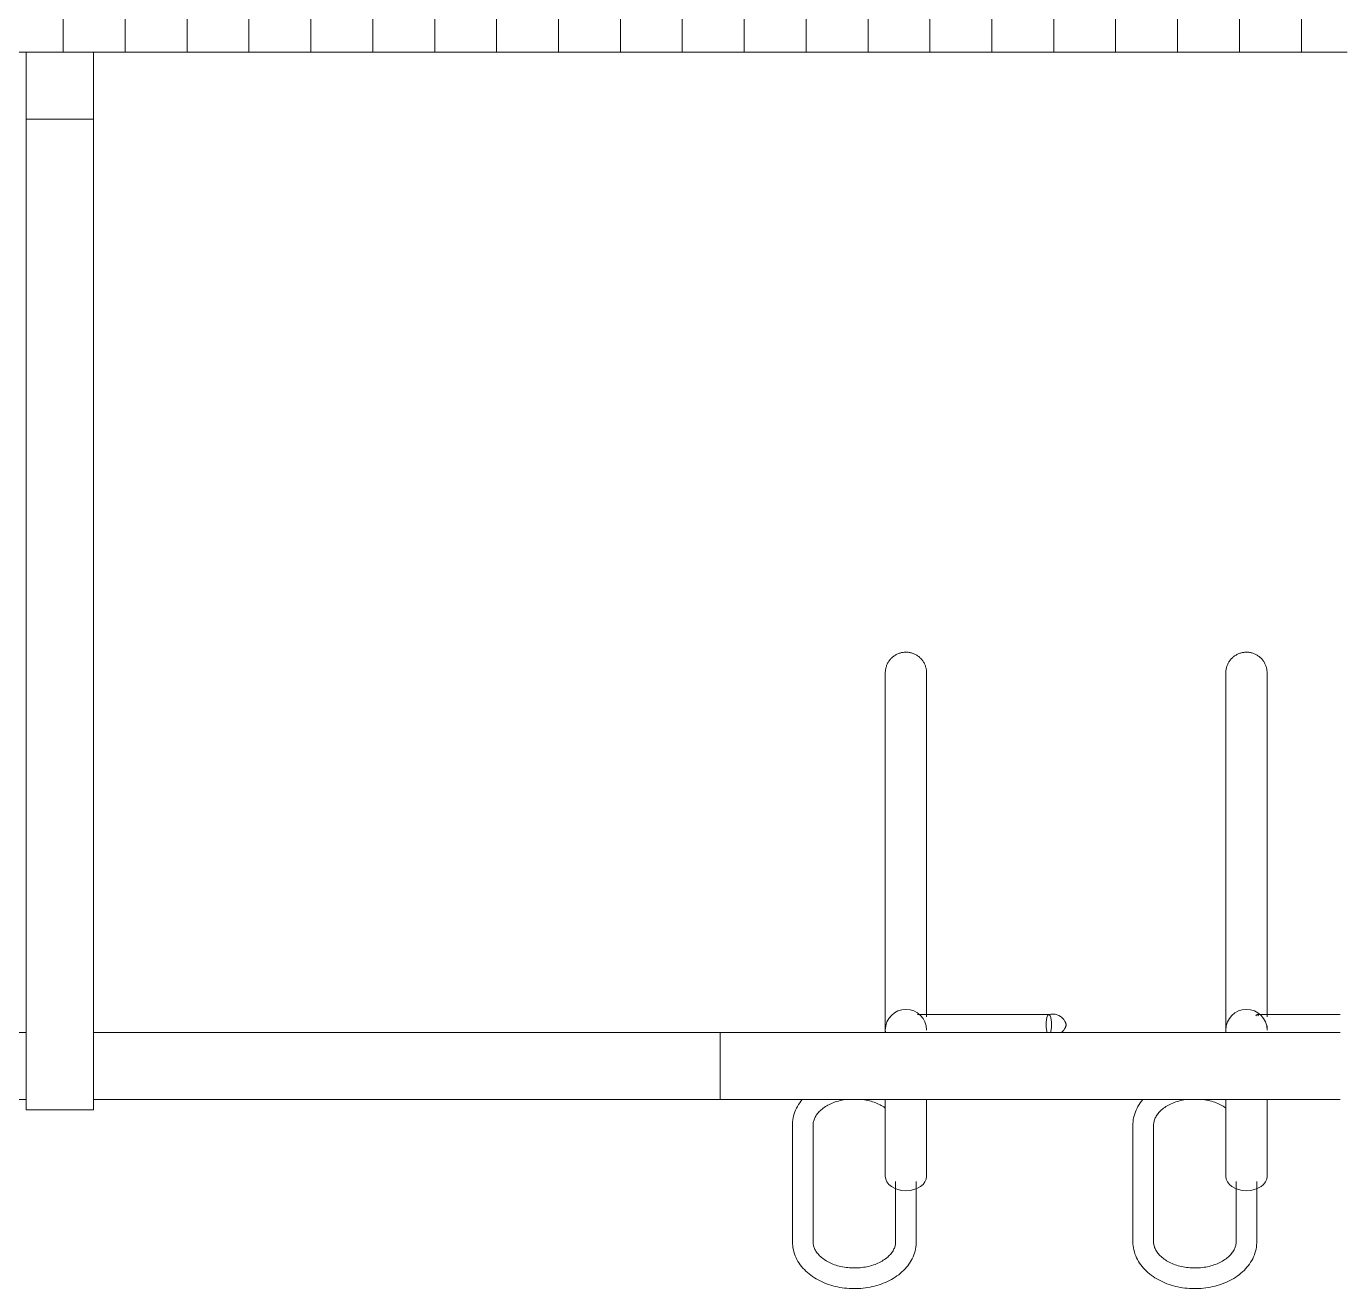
# Model space of a CAD drawing. Header units: inches. Extents: x 3268 to 7018, y 976 to 6708.
# Drawn here: x 4659.88 to 4691.79, y 3778.2 to 3808.77 of the extents above; entities that cross this region are included whole.
import ezdxf

# ---------------------------------------------------------------- set-up
doc = ezdxf.new("R2010")
doc.units = ezdxf.units.IN
doc.header["$MEASUREMENT"] = 0
for name, color, linetype, lineweight in [('A-GENM', 13, 'Continuous', 9), ('A-WALL', 113, 'Continuous', 9), ('A-WALL-PATT', 111, 'Continuous', 15)]:
    doc.layers.add(name, color=color, linetype=linetype, lineweight=lineweight)

# ---------------------------------------------------------------- blocks, each defined once
blk = doc.blocks.new('Bike File Wall - as Specified-6058706-Overall Retail Plan Opt 2')
at = {"layer": 'A-GENM'}
for p, q in [((4563.875, 3806.524), (4563.875, 3808.149)), ((4565.5, 3808.149), (4563.875, 3808.149)), ((4565.5, 3808.149), (4565.5, 3806.524)), ((4563.875, 3782.524), (4563.875, 3806.524)), ((4563.875, 3806.524), (4565.5, 3806.524)), ((4565.5, 3806.524), (4565.5, 3782.524)), ((4563.875, 3784.399), (4533.5, 3784.399)), ((4580.688, 3784.399), (4565.5, 3784.399)), ((4580.688, 3784.399), (4580.688, 3782.774)), ((4563.875, 3782.774), (4533.5, 3782.774)), ((4580.688, 3782.774), (4565.5, 3782.774)), ((4563.875, 3782.524), (4565.5, 3782.524))]:
    blk.add_line(p, q, dxfattribs=at)
blk = doc.blocks.new('Bike File Wall - as Specified-V155-Overall Retail Plan Opt 2')
at = {"layer": 'A-GENM'}
for p, q in [((4680.688, 3792.234), (4680.688, 3785.34)), ((4680.688, 3792.234), (4680.688, 3784.399)), ((4681.688, 3785.34), (4681.688, 3792.234)), ((4681.688, 3784.803), (4681.688, 3792.234)), ((4688.938, 3792.234), (4688.938, 3785.34)), ((4688.938, 3792.234), (4688.938, 3784.399)), ((4689.938, 3785.34), (4689.938, 3792.234)), ((4689.938, 3784.803), (4689.938, 3792.234)), ((4684.65, 3784.836), (4681.471, 3784.836)), ((4691.711, 3784.836), (4689.696, 3784.836)), ((4676.688, 3782.774), (4676.688, 3784.399)), ((4691.711, 3784.399), (4676.688, 3784.399)), ((4691.711, 3782.774), (4676.688, 3782.774)), ((4680.688, 3782.774), (4680.688, 3780.92)), ((4681.688, 3780.92), (4681.688, 3782.774)), ((4688.938, 3782.774), (4688.938, 3780.92)), ((4689.938, 3780.92), (4689.938, 3782.774)), ((4678.438, 3782.158), (4678.438, 3779.329)), ((4678.938, 3779.329), (4678.938, 3782.158)), ((4686.688, 3782.158), (4686.688, 3779.329)), ((4687.188, 3779.329), (4687.188, 3782.158)), ((4680.938, 3780.791), (4680.938, 3779.329)), ((4681.438, 3779.329), (4681.438, 3780.791)), ((4689.188, 3780.791), (4689.188, 3779.329)), ((4689.688, 3779.329), (4689.688, 3780.791))]:
    blk.add_line(p, q, dxfattribs=at)
at = {"layer": 'A-GENM', "flags": 128}
for points in [[(4680.688, 3793.113), (4680.688, 3793.133), (4680.689, 3793.153), (4680.691, 3793.173), (4680.694, 3793.192), (4680.698, 3793.212), (4680.702, 3793.232), (4680.707, 3793.251), (4680.713, 3793.27), (4680.72, 3793.289), (4680.727, 3793.307), (4680.735, 3793.326), (4680.744, 3793.344), (4680.754, 3793.361), (4680.764, 3793.378), (4680.775, 3793.395), (4680.787, 3793.411), (4680.799, 3793.427), (4680.812, 3793.442), (4680.825, 3793.457), (4680.839, 3793.471), (4680.854, 3793.485), (4680.869, 3793.498), (4680.885, 3793.511), (4680.901, 3793.522), (4680.918, 3793.533), (4680.935, 3793.544), (4680.952, 3793.554), (4680.97, 3793.563), (4680.988, 3793.571), (4681.007, 3793.579), (4681.025, 3793.586), (4681.044, 3793.592), (4681.064, 3793.597), (4681.083, 3793.602), (4681.103, 3793.605), (4681.123, 3793.608), (4681.143, 3793.611), (4681.162, 3793.612), (4681.182, 3793.613), (4681.202, 3793.613), (4681.222, 3793.612), (4681.242, 3793.61), (4681.262, 3793.607), (4681.282, 3793.604), (4681.301, 3793.6), (4681.321, 3793.595), (4681.34, 3793.589), (4681.359, 3793.583), (4681.378, 3793.575), (4681.396, 3793.567), (4681.414, 3793.559), (4681.432, 3793.549), (4681.449, 3793.539), (4681.466, 3793.528), (4681.482, 3793.517), (4681.498, 3793.505), (4681.513, 3793.492), (4681.528, 3793.479), (4681.543, 3793.465), (4681.557, 3793.45), (4681.57, 3793.435), (4681.582, 3793.42), (4681.594, 3793.404), (4681.606, 3793.387), (4681.616, 3793.37), (4681.626, 3793.353), (4681.636, 3793.335), (4681.644, 3793.317), (4681.652, 3793.299), (4681.659, 3793.28), (4681.665, 3793.261), (4681.671, 3793.242), (4681.676, 3793.223), (4681.68, 3793.203), (4681.683, 3793.183), (4681.685, 3793.163), (4681.687, 3793.144), (4681.688, 3793.124), (4681.688, 3793.113)], [(4688.938, 3793.113), (4688.938, 3793.133), (4688.939, 3793.153), (4688.941, 3793.173), (4688.944, 3793.192), (4688.948, 3793.212), (4688.952, 3793.232), (4688.957, 3793.251), (4688.963, 3793.27), (4688.97, 3793.289), (4688.977, 3793.307), (4688.985, 3793.326), (4688.994, 3793.344), (4689.004, 3793.361), (4689.014, 3793.378), (4689.025, 3793.395), (4689.037, 3793.411), (4689.049, 3793.427), (4689.062, 3793.442), (4689.075, 3793.457), (4689.089, 3793.471), (4689.104, 3793.485), (4689.119, 3793.498), (4689.135, 3793.511), (4689.151, 3793.522), (4689.168, 3793.533), (4689.185, 3793.544), (4689.202, 3793.554), (4689.22, 3793.563), (4689.238, 3793.571), (4689.257, 3793.579), (4689.275, 3793.586), (4689.294, 3793.592), (4689.314, 3793.597), (4689.333, 3793.602), (4689.353, 3793.605), (4689.373, 3793.608), (4689.393, 3793.611), (4689.412, 3793.612), (4689.432, 3793.613), (4689.452, 3793.613), (4689.472, 3793.612), (4689.492, 3793.61), (4689.512, 3793.607), (4689.532, 3793.604), (4689.551, 3793.6), (4689.571, 3793.595), (4689.59, 3793.589), (4689.609, 3793.583), (4689.628, 3793.575), (4689.646, 3793.567), (4689.664, 3793.559), (4689.682, 3793.549), (4689.699, 3793.539), (4689.716, 3793.528), (4689.732, 3793.517), (4689.748, 3793.505), (4689.763, 3793.492), (4689.778, 3793.479), (4689.793, 3793.465), (4689.807, 3793.45), (4689.82, 3793.435), (4689.832, 3793.42), (4689.844, 3793.404), (4689.856, 3793.387), (4689.866, 3793.37), (4689.876, 3793.353), (4689.886, 3793.335), (4689.894, 3793.317), (4689.902, 3793.299), (4689.909, 3793.28), (4689.915, 3793.261), (4689.921, 3793.242), (4689.926, 3793.223), (4689.93, 3793.203), (4689.933, 3793.183), (4689.935, 3793.163), (4689.937, 3793.144), (4689.938, 3793.124), (4689.938, 3793.113)], [(4680.688, 3792.234), (4680.688, 3792.317), (4680.688, 3792.397), (4680.688, 3792.473), (4680.688, 3792.545), (4680.688, 3792.613), (4680.688, 3792.677), (4680.688, 3792.738), (4680.688, 3792.794), (4680.688, 3792.845), (4680.688, 3792.893), (4680.688, 3792.936), (4680.688, 3792.974), (4680.688, 3793.008), (4680.688, 3793.037), (4680.688, 3793.061), (4680.688, 3793.081), (4680.688, 3793.096), (4680.688, 3793.106), (4680.688, 3793.112), (4680.688, 3793.113)], [(4680.688, 3793.113), (4680.688, 3793.11), (4680.688, 3793.103), (4680.688, 3793.091), (4680.688, 3793.074), (4680.688, 3793.053), (4680.688, 3793.027), (4680.688, 3792.996), (4680.688, 3792.96), (4680.688, 3792.92), (4680.688, 3792.876), (4680.688, 3792.827), (4680.688, 3792.774), (4680.688, 3792.716), (4680.688, 3792.654), (4680.688, 3792.589), (4680.688, 3792.519), (4680.688, 3792.445), (4680.688, 3792.368), (4680.688, 3792.287), (4680.688, 3792.234)], [(4681.688, 3792.234), (4681.688, 3792.317), (4681.688, 3792.397), (4681.688, 3792.473), (4681.688, 3792.545), (4681.688, 3792.613), (4681.688, 3792.677), (4681.688, 3792.738), (4681.688, 3792.794), (4681.688, 3792.845), (4681.688, 3792.893), (4681.688, 3792.936), (4681.688, 3792.974), (4681.688, 3793.008), (4681.688, 3793.037), (4681.688, 3793.061), (4681.688, 3793.081), (4681.688, 3793.096), (4681.688, 3793.106), (4681.688, 3793.112), (4681.688, 3793.113)], [(4681.688, 3793.113), (4681.688, 3793.11), (4681.688, 3793.103), (4681.688, 3793.091), (4681.688, 3793.074), (4681.688, 3793.053), (4681.688, 3793.027), (4681.688, 3792.996), (4681.688, 3792.96), (4681.688, 3792.92), (4681.688, 3792.876), (4681.688, 3792.827), (4681.688, 3792.774), (4681.688, 3792.716), (4681.688, 3792.654), (4681.688, 3792.589), (4681.688, 3792.519), (4681.688, 3792.445), (4681.688, 3792.368), (4681.688, 3792.287), (4681.688, 3792.234)], [(4688.938, 3792.234), (4688.938, 3792.317), (4688.938, 3792.397), (4688.938, 3792.473), (4688.938, 3792.545), (4688.938, 3792.613), (4688.938, 3792.677), (4688.938, 3792.738), (4688.938, 3792.794), (4688.938, 3792.845), (4688.938, 3792.893), (4688.938, 3792.936), (4688.938, 3792.974), (4688.938, 3793.008), (4688.938, 3793.037), (4688.938, 3793.061), (4688.938, 3793.081), (4688.938, 3793.096), (4688.938, 3793.106), (4688.938, 3793.112), (4688.938, 3793.113)], [(4688.938, 3793.113), (4688.938, 3793.11), (4688.938, 3793.103), (4688.938, 3793.091), (4688.938, 3793.074), (4688.938, 3793.053), (4688.938, 3793.027), (4688.938, 3792.996), (4688.938, 3792.96), (4688.938, 3792.92), (4688.938, 3792.876), (4688.938, 3792.827), (4688.938, 3792.774), (4688.938, 3792.716), (4688.938, 3792.654), (4688.938, 3792.589), (4688.938, 3792.519), (4688.938, 3792.445), (4688.938, 3792.368), (4688.938, 3792.287), (4688.938, 3792.234)], [(4689.938, 3792.234), (4689.938, 3792.317), (4689.938, 3792.397), (4689.938, 3792.473), (4689.938, 3792.545), (4689.938, 3792.613), (4689.938, 3792.677), (4689.938, 3792.738), (4689.938, 3792.794), (4689.938, 3792.845), (4689.938, 3792.893), (4689.938, 3792.936), (4689.938, 3792.974), (4689.938, 3793.008), (4689.938, 3793.037), (4689.938, 3793.061), (4689.938, 3793.081), (4689.938, 3793.096), (4689.938, 3793.106), (4689.938, 3793.112), (4689.938, 3793.113)], [(4689.938, 3793.113), (4689.938, 3793.11), (4689.938, 3793.103), (4689.938, 3793.091), (4689.938, 3793.074), (4689.938, 3793.053), (4689.938, 3793.027), (4689.938, 3792.996), (4689.938, 3792.96), (4689.938, 3792.92), (4689.938, 3792.876), (4689.938, 3792.827), (4689.938, 3792.774), (4689.938, 3792.716), (4689.938, 3792.654), (4689.938, 3792.589), (4689.938, 3792.519), (4689.938, 3792.445), (4689.938, 3792.368), (4689.938, 3792.287), (4689.938, 3792.234)], [(4680.688, 3784.521), (4680.688, 3784.547), (4680.688, 3784.578), (4680.688, 3784.613), (4680.688, 3784.653), (4680.688, 3784.698), (4680.688, 3784.747), (4680.688, 3784.8), (4680.688, 3784.858), (4680.688, 3784.919), (4680.688, 3784.985), (4680.688, 3785.055), (4680.688, 3785.128), (4680.688, 3785.206), (4680.688, 3785.287), (4680.688, 3785.34)], [(4681.688, 3785.34), (4681.688, 3785.257), (4681.688, 3785.177), (4681.688, 3785.101), (4681.688, 3785.029), (4681.688, 3784.961), (4681.688, 3784.896), (4681.688, 3784.836), (4681.688, 3784.78)], [(4688.938, 3784.698), (4688.938, 3784.747), (4688.938, 3784.8), (4688.938, 3784.858), (4688.938, 3784.919), (4688.938, 3784.985), (4688.938, 3785.055), (4688.938, 3785.128), (4688.938, 3785.206), (4688.938, 3785.287), (4688.938, 3785.34)], [(4689.938, 3785.34), (4689.938, 3785.257), (4689.938, 3785.177), (4689.938, 3785.101), (4689.938, 3785.029), (4689.938, 3784.961), (4689.938, 3784.896), (4689.938, 3784.836), (4689.938, 3784.78)], [(4684.646, 3784.835), (4684.696, 3784.846), (4684.75, 3784.848), (4684.802, 3784.842), (4684.851, 3784.83), (4684.893, 3784.812), (4684.929, 3784.792), (4684.957, 3784.77), (4684.98, 3784.75), (4684.998, 3784.731), (4685.013, 3784.713), (4685.024, 3784.698), (4685.033, 3784.684), (4685.04, 3784.671), (4685.045, 3784.66), (4685.05, 3784.65), (4685.054, 3784.642), (4685.057, 3784.634), (4685.059, 3784.627), (4685.061, 3784.622), (4685.062, 3784.616), (4685.064, 3784.612), (4685.065, 3784.608), (4685.066, 3784.604), (4685.066, 3784.601), (4685.067, 3784.598), (4685.067, 3784.596), (4685.068, 3784.594), (4685.068, 3784.593), (4685.068, 3784.591), (4685.068, 3784.59), (4685.068, 3784.589), (4685.068, 3784.588), (4685.068, 3784.588), (4685.069, 3784.587), (4685.069, 3784.587)], [(4684.957, 3784.402), (4684.98, 3784.422), (4684.998, 3784.441), (4685.013, 3784.459), (4685.024, 3784.474), (4685.033, 3784.488), (4685.04, 3784.501), (4685.045, 3784.512), (4685.05, 3784.522), (4685.054, 3784.53), (4685.057, 3784.538), (4685.059, 3784.545), (4685.061, 3784.551), (4685.062, 3784.556), (4685.064, 3784.56), (4685.065, 3784.564), (4685.066, 3784.568), (4685.066, 3784.571), (4685.067, 3784.574), (4685.067, 3784.576), (4685.068, 3784.578), (4685.068, 3784.58), (4685.068, 3784.581), (4685.068, 3784.582), (4685.068, 3784.583), (4685.068, 3784.584), (4685.068, 3784.585), (4685.069, 3784.585), (4685.069, 3784.585)], [(4689.938, 3784.566), (4689.938, 3784.537), (4689.938, 3784.512)], [(4680.693, 3784.391), (4680.69, 3784.41), (4680.689, 3784.43), (4680.688, 3784.45), (4680.688, 3784.461)], [(4678.676, 3782.775), (4678.644, 3782.736), (4678.614, 3782.695), (4678.586, 3782.653), (4678.56, 3782.61), (4678.537, 3782.566), (4678.515, 3782.521), (4678.497, 3782.475), (4678.48, 3782.428), (4678.466, 3782.38), (4678.455, 3782.332), (4678.447, 3782.283), (4678.441, 3782.234), (4678.438, 3782.184), (4678.438, 3782.158)], [(4678.938, 3782.158), (4678.938, 3782.179), (4678.94, 3782.2), (4678.943, 3782.222), (4678.948, 3782.243), (4678.953, 3782.264), (4678.96, 3782.286), (4678.968, 3782.308), (4678.978, 3782.33), (4678.989, 3782.352), (4679.001, 3782.374), (4679.015, 3782.396), (4679.03, 3782.418), (4679.047, 3782.44), (4679.066, 3782.461), (4679.086, 3782.483), (4679.107, 3782.504), (4679.13, 3782.525), (4679.155, 3782.546), (4679.181, 3782.566), (4679.208, 3782.586), (4679.237, 3782.605), (4679.268, 3782.623), (4679.299, 3782.641), (4679.332, 3782.658), (4679.366, 3782.674), (4679.401, 3782.689), (4679.437, 3782.703), (4679.474, 3782.717), (4679.512, 3782.729), (4679.551, 3782.741), (4679.591, 3782.751), (4679.631, 3782.76), (4679.672, 3782.768), (4679.714, 3782.775)], [(4680.181, 3782.772), (4680.222, 3782.764), (4680.263, 3782.756), (4680.303, 3782.746), (4680.343, 3782.735), (4680.381, 3782.724), (4680.419, 3782.711), (4680.455, 3782.697), (4680.491, 3782.682), (4680.526, 3782.667), (4680.559, 3782.65), (4680.591, 3782.633), (4680.622, 3782.615), (4680.652, 3782.596), (4680.68, 3782.577)], [(4686.926, 3782.775), (4686.894, 3782.736), (4686.864, 3782.695), (4686.836, 3782.653), (4686.81, 3782.61), (4686.787, 3782.566), (4686.765, 3782.521), (4686.747, 3782.475), (4686.73, 3782.428), (4686.716, 3782.38), (4686.705, 3782.332), (4686.697, 3782.283), (4686.691, 3782.234), (4686.688, 3782.184), (4686.688, 3782.158)], [(4687.188, 3782.158), (4687.188, 3782.179), (4687.19, 3782.2), (4687.193, 3782.222), (4687.198, 3782.243), (4687.203, 3782.264), (4687.21, 3782.286), (4687.218, 3782.308), (4687.228, 3782.33), (4687.239, 3782.352), (4687.251, 3782.374), (4687.265, 3782.396), (4687.28, 3782.418), (4687.297, 3782.44), (4687.316, 3782.461), (4687.336, 3782.483), (4687.357, 3782.504), (4687.38, 3782.525), (4687.405, 3782.546), (4687.431, 3782.566), (4687.458, 3782.586), (4687.487, 3782.605), (4687.518, 3782.623), (4687.549, 3782.641), (4687.582, 3782.658), (4687.616, 3782.674), (4687.651, 3782.689), (4687.687, 3782.703), (4687.724, 3782.717), (4687.762, 3782.729), (4687.801, 3782.741), (4687.841, 3782.751), (4687.881, 3782.76), (4687.922, 3782.768), (4687.964, 3782.775)], [(4688.431, 3782.772), (4688.472, 3782.764), (4688.513, 3782.756), (4688.553, 3782.746), (4688.593, 3782.735), (4688.631, 3782.724), (4688.669, 3782.711), (4688.705, 3782.697), (4688.741, 3782.682), (4688.776, 3782.667), (4688.809, 3782.65), (4688.841, 3782.633), (4688.872, 3782.615), (4688.902, 3782.596), (4688.93, 3782.577)], [(4678.438, 3779.329), (4678.439, 3779.28), (4678.443, 3779.231), (4678.45, 3779.182), (4678.46, 3779.133), (4678.472, 3779.085), (4678.487, 3779.037), (4678.505, 3778.991), (4678.525, 3778.945), (4678.547, 3778.901), (4678.572, 3778.857), (4678.599, 3778.814), (4678.628, 3778.773), (4678.659, 3778.733), (4678.692, 3778.694), (4678.727, 3778.656), (4678.763, 3778.62), (4678.801, 3778.585), (4678.841, 3778.552), (4678.883, 3778.52), (4678.925, 3778.489), (4678.97, 3778.46), (4679.015, 3778.432), (4679.062, 3778.406), (4679.11, 3778.381), (4679.159, 3778.358), (4679.209, 3778.336), (4679.26, 3778.316), (4679.312, 3778.297), (4679.365, 3778.28), (4679.419, 3778.264), (4679.473, 3778.25), (4679.528, 3778.238), (4679.583, 3778.227), (4679.639, 3778.218), (4679.695, 3778.21), (4679.752, 3778.204), (4679.808, 3778.2), (4679.865, 3778.197), (4679.922, 3778.196), (4679.98, 3778.196), (4680.037, 3778.198), (4680.093, 3778.201), (4680.15, 3778.207), (4680.206, 3778.214), (4680.263, 3778.222), (4680.318, 3778.232), (4680.373, 3778.244), (4680.428, 3778.257), (4680.482, 3778.271), (4680.535, 3778.288), (4680.587, 3778.306), (4680.639, 3778.325), (4680.69, 3778.346), (4680.739, 3778.368), (4680.788, 3778.392), (4680.835, 3778.418), (4680.882, 3778.445), (4680.927, 3778.473), (4680.97, 3778.503), (4681.012, 3778.534), (4681.053, 3778.567), (4681.092, 3778.601), (4681.13, 3778.637), (4681.165, 3778.674), (4681.199, 3778.712), (4681.231, 3778.751), (4681.261, 3778.792), (4681.29, 3778.834), (4681.315, 3778.877), (4681.339, 3778.921), (4681.36, 3778.966), (4681.379, 3779.012), (4681.395, 3779.059), (4681.409, 3779.107), (4681.42, 3779.155), (4681.429, 3779.204), (4681.435, 3779.253), (4681.437, 3779.303), (4681.438, 3779.329)], [(4680.938, 3779.329), (4680.937, 3779.308), (4680.935, 3779.287), (4680.932, 3779.266), (4680.928, 3779.244), (4680.923, 3779.223), (4680.916, 3779.201), (4680.908, 3779.179), (4680.898, 3779.157), (4680.887, 3779.135), (4680.875, 3779.113), (4680.861, 3779.091), (4680.845, 3779.069), (4680.828, 3779.047), (4680.81, 3779.026), (4680.79, 3779.004), (4680.768, 3778.983), (4680.745, 3778.962), (4680.721, 3778.941), (4680.695, 3778.921), (4680.667, 3778.901), (4680.638, 3778.882), (4680.608, 3778.864), (4680.577, 3778.846), (4680.544, 3778.829), (4680.51, 3778.813), (4680.475, 3778.798), (4680.439, 3778.784), (4680.401, 3778.77), (4680.363, 3778.758), (4680.325, 3778.747), (4680.285, 3778.736), (4680.244, 3778.727), (4680.203, 3778.719), (4680.162, 3778.712), (4680.12, 3778.706), (4680.078, 3778.702), (4680.035, 3778.699), (4679.992, 3778.696), (4679.949, 3778.696), (4679.907, 3778.696), (4679.864, 3778.697), (4679.821, 3778.7), (4679.778, 3778.704), (4679.736, 3778.709), (4679.695, 3778.715), (4679.653, 3778.723), (4679.613, 3778.731), (4679.572, 3778.741), (4679.533, 3778.752), (4679.495, 3778.763), (4679.457, 3778.776), (4679.42, 3778.79), (4679.385, 3778.805), (4679.35, 3778.821), (4679.317, 3778.837), (4679.284, 3778.854), (4679.253, 3778.872), (4679.224, 3778.891), (4679.196, 3778.91), (4679.169, 3778.93), (4679.144, 3778.951), (4679.12, 3778.971), (4679.097, 3778.993), (4679.076, 3779.014), (4679.057, 3779.036), (4679.039, 3779.058), (4679.023, 3779.08), (4679.008, 3779.102), (4678.995, 3779.124), (4678.983, 3779.146), (4678.973, 3779.167), (4678.964, 3779.189), (4678.957, 3779.211), (4678.95, 3779.233), (4678.945, 3779.254), (4678.942, 3779.275), (4678.939, 3779.297), (4678.938, 3779.318), (4678.938, 3779.329)], [(4686.688, 3779.329), (4686.689, 3779.28), (4686.693, 3779.231), (4686.7, 3779.182), (4686.71, 3779.133), (4686.722, 3779.085), (4686.737, 3779.037), (4686.755, 3778.991), (4686.775, 3778.945), (4686.797, 3778.901), (4686.822, 3778.857), (4686.849, 3778.814), (4686.878, 3778.773), (4686.909, 3778.733), (4686.942, 3778.694), (4686.977, 3778.656), (4687.013, 3778.62), (4687.051, 3778.585), (4687.091, 3778.552), (4687.133, 3778.52), (4687.175, 3778.489), (4687.22, 3778.46), (4687.265, 3778.432), (4687.312, 3778.406), (4687.36, 3778.381), (4687.409, 3778.358), (4687.459, 3778.336), (4687.51, 3778.316), (4687.562, 3778.297), (4687.615, 3778.28), (4687.669, 3778.264), (4687.723, 3778.25), (4687.778, 3778.238), (4687.833, 3778.227), (4687.889, 3778.218), (4687.945, 3778.21), (4688.002, 3778.204), (4688.058, 3778.2), (4688.115, 3778.197), (4688.172, 3778.196), (4688.23, 3778.196), (4688.287, 3778.198), (4688.343, 3778.201), (4688.4, 3778.207), (4688.456, 3778.214), (4688.513, 3778.222), (4688.568, 3778.232), (4688.623, 3778.244), (4688.678, 3778.257), (4688.732, 3778.271), (4688.785, 3778.288), (4688.837, 3778.306), (4688.889, 3778.325), (4688.94, 3778.346), (4688.989, 3778.368), (4689.038, 3778.392), (4689.085, 3778.418), (4689.132, 3778.445), (4689.177, 3778.473), (4689.22, 3778.503), (4689.262, 3778.534), (4689.303, 3778.567), (4689.342, 3778.601), (4689.38, 3778.637), (4689.415, 3778.674), (4689.449, 3778.712), (4689.481, 3778.751), (4689.511, 3778.792), (4689.54, 3778.834), (4689.565, 3778.877), (4689.589, 3778.921), (4689.61, 3778.966), (4689.629, 3779.012), (4689.645, 3779.059), (4689.659, 3779.107), (4689.67, 3779.155), (4689.679, 3779.204), (4689.685, 3779.253), (4689.687, 3779.303), (4689.688, 3779.329)], [(4689.188, 3779.329), (4689.187, 3779.308), (4689.185, 3779.287), (4689.182, 3779.266), (4689.178, 3779.244), (4689.173, 3779.223), (4689.166, 3779.201), (4689.158, 3779.179), (4689.148, 3779.157), (4689.137, 3779.135), (4689.125, 3779.113), (4689.111, 3779.091), (4689.095, 3779.069), (4689.078, 3779.047), (4689.06, 3779.026), (4689.04, 3779.004), (4689.018, 3778.983), (4688.995, 3778.962), (4688.971, 3778.941), (4688.945, 3778.921), (4688.917, 3778.901), (4688.888, 3778.882), (4688.858, 3778.864), (4688.827, 3778.846), (4688.794, 3778.829), (4688.76, 3778.813), (4688.725, 3778.798), (4688.689, 3778.784), (4688.651, 3778.77), (4688.613, 3778.758), (4688.575, 3778.747), (4688.535, 3778.736), (4688.494, 3778.727), (4688.453, 3778.719), (4688.412, 3778.712), (4688.37, 3778.706), (4688.328, 3778.702), (4688.285, 3778.699), (4688.242, 3778.696), (4688.199, 3778.696), (4688.157, 3778.696), (4688.114, 3778.697), (4688.071, 3778.7), (4688.028, 3778.704), (4687.986, 3778.709), (4687.945, 3778.715), (4687.903, 3778.723), (4687.863, 3778.731), (4687.822, 3778.741), (4687.783, 3778.752), (4687.745, 3778.763), (4687.707, 3778.776), (4687.67, 3778.79), (4687.635, 3778.805), (4687.6, 3778.821), (4687.567, 3778.837), (4687.534, 3778.854), (4687.503, 3778.872), (4687.474, 3778.891), (4687.446, 3778.91), (4687.419, 3778.93), (4687.394, 3778.951), (4687.37, 3778.971), (4687.347, 3778.993), (4687.326, 3779.014), (4687.307, 3779.036), (4687.289, 3779.058), (4687.273, 3779.08), (4687.258, 3779.102), (4687.245, 3779.124), (4687.233, 3779.146), (4687.223, 3779.167), (4687.214, 3779.189), (4687.207, 3779.211), (4687.2, 3779.233), (4687.195, 3779.254), (4687.192, 3779.275), (4687.189, 3779.297), (4687.188, 3779.318), (4687.188, 3779.329)]]:
    blk.add_lwpolyline(points, dxfattribs=at)
at = {"layer": 'A-GENM'}
for centre in [(4681.188, 3784.461), (4689.438, 3784.461)]:
    blk.add_arc(centre, 0.5, 0, 180, dxfattribs=at)
for centre, major_axis, ratio, start_param, end_param in [((4684.65, 3784.586), (0, 0.25), 0.258819, 4.712389, 7.853982), ((4689.696, 3784.586), (0, 0.25), 0.258819, 5.759587, 6.806784), ((4684.65, 3784.586), (0, 0.25), 0.258819, 1.570796, 2.477696), ((4684.65, 3784.586), (0, 0.25), 0.258819, 3.805489, 4.712389), ((4681.188, 3780.92), (0.5, 0), 0.707107, 3.141593, 6.283185), ((4689.438, 3780.92), (0.5, 0), 0.707107, 3.141593, 6.283185)]:
    blk.add_ellipse(centre, major_axis=major_axis, ratio=ratio, start_param=start_param, end_param=end_param, dxfattribs=at)

msp = doc.modelspace()

# ---------------------------------------------------------------- hatches: boundary and pattern name
at = {"layer": 'A-WALL-PATT', "lineweight": 9}
h = msp.add_hatch(dxfattribs=at)
h.set_pattern_fill('FP_166', color=256, angle=180, style=0, pattern_type=2)
h.set_pattern_definition([(180, (4560.9, 2254), (-132, -1561.9), [0.51, -131.49]), (180, (4560.9, 2253.8), (-132, -1561.9), [0.51, -131.49]), (180, (4560.8, 2254), (-132, -1561.9), [0.51, -131.49]), (180, (4560.8, 2253.9), (-132, -1561.9), [0.51, -131.49]), (180, (4560.7, 2254), (-132, -1561.9), [0.51, -131.49]), (180, (4560.7, 2253.8), (-132, -1561.9), [0.51, -131.49]), (180, (4560.7, 2253.9), (-132, -1561.9), [0.51, -131.49]), (270, (4566.75, 3815.77), (132, -1561.86), [1561.86, 0]), (270, (4565.25, 3815.77), (132, -1561.86), [1561.86, 0]), (270, (4563.75, 3815.77), (132, -1561.86), [1561.86, 0]), (270, (4562.25, 3815.77), (132, -1561.86), [1561.86, 0]), (270, (4560.88, 2253.99), (132, -1561.859), [0.51, -1561.354]), (270, (4560.85, 2253.95), (132, -1561.859), [0.51, -1561.354]), (270, (4560.77, 2253.99), (132, -1561.859), [0.51, -1561.354]), (270, (4560.75, 3815.77), (132, -1561.86), [1561.86, 0]), (270, (4560.73, 2253.99), (132, -1561.859), [0.51, -1561.354]), (270, (4560.62, 2253.99), (132, -1561.859), [0.51, -1561.354]), (270, (4559.25, 3815.77), (132, -1561.86), [1561.86, 0]), (270, (4557.75, 3815.77), (132, -1561.86), [1561.86, 0]), (270, (4556.25, 3815.77), (132, -1561.86), [1561.86, 0]), (270, (4554.75, 3815.77), (132, -1561.86), [1561.86, 0]), (270, (4553.25, 3815.77), (132, -1561.86), [1561.86, 0]), (270, (4551.75, 3815.77), (132, -1561.86), [1561.86, 0]), (270, (4550.25, 3815.77), (132, -1561.86), [1561.86, 0]), (270, (4548.75, 3815.77), (132, -1561.86), [1561.86, 0]), (270, (4547.25, 3815.77), (132, -1561.86), [1561.86, 0]), (270, (4545.75, 3815.77), (132, -1561.86), [1561.86, 0]), (270, (4544.25, 3815.77), (132, -1561.86), [1561.86, 0]), (270, (4542.75, 3815.77), (132, -1561.86), [1561.86, 0]), (270, (4541.25, 3815.77), (132, -1561.86), [1561.86, 0]), (270, (4539.75, 3815.77), (132, -1561.86), [1561.86, 0]), (270, (4538.25, 3815.77), (132, -1561.86), [1561.86, 0]), (270, (4536.75, 3815.77), (132, -1561.86), [1561.86, 0]), (270, (4535.25, 3815.77), (132, -1561.86), [1561.86, 0]), (270, (4533.75, 3815.77), (132, -1561.86), [1561.86, 0]), (270, (4532.25, 3815.77), (132, -1561.86), [1561.86, 0]), (270, (4530.75, 3815.77), (132, -1561.86), [1561.86, 0]), (270, (4529.25, 3815.77), (132, -1561.86), [1561.86, 0]), (270, (4527.75, 3815.77), (132, -1561.86), [1561.86, 0]), (270, (4526.25, 3815.77), (132, -1561.86), [1561.86, 0]), (270, (4524.75, 3815.77), (132, -1561.86), [1561.86, 0]), (270, (4523.25, 3815.77), (132, -1561.86), [1561.86, 0]), (270, (4521.75, 3815.77), (132, -1561.86), [1561.86, 0]), (270, (4520.25, 3815.77), (132, -1561.86), [1561.86, 0]), (270, (4518.75, 3815.77), (132, -1561.86), [1561.86, 0]), (270, (4517.25, 3815.77), (132, -1561.86), [1561.86, 0]), (270, (4515.75, 3815.77), (132, -1561.86), [1561.86, 0]), (270, (4514.25, 3815.77), (132, -1561.86), [1561.86, 0]), (270, (4512.75, 3815.77), (132, -1561.86), [1561.86, 0]), (270, (4511.25, 3815.77), (132, -1561.86), [1561.86, 0]), (270, (4509.75, 3815.77), (132, -1561.86), [1561.86, 0]), (270, (4508.25, 3815.77), (132, -1561.86), [1561.86, 0]), (270, (4506.75, 3815.77), (132, -1561.86), [1561.86, 0]), (270, (4505.25, 3815.77), (132, -1561.86), [1561.86, 0]), (270, (4503.75, 3815.77), (132, -1561.86), [1561.86, 0]), (270, (4502.25, 3815.77), (132, -1561.86), [1561.86, 0]), (270, (4500.75, 3815.77), (132, -1561.86), [1561.86, 0]), (270, (4499.25, 3815.77), (132, -1561.86), [1561.86, 0]), (270, (4497.75, 3815.77), (132, -1561.86), [1561.86, 0]), (270, (4496.25, 3815.77), (132, -1561.86), [1561.86, 0]), (270, (4494.75, 3815.77), (132, -1561.86), [1561.86, 0]), (270, (4470.75, 3815.77), (132, -1561.86), [1561.86, 0]), (270, (4469.25, 3815.77), (132, -1561.86), [1561.86, 0]), (270, (4467.75, 3815.77), (132, -1561.86), [1561.86, 0]), (270, (4466.25, 3815.77), (132, -1561.86), [1561.86, 0]), (270, (4464.75, 3815.77), (132, -1561.86), [1561.86, 0]), (270, (4463.25, 3815.77), (132, -1561.86), [1561.86, 0]), (270, (4461.75, 3815.77), (132, -1561.86), [1561.86, 0]), (270, (4460.25, 3815.77), (132, -1561.86), [1561.86, 0]), (270, (4458.75, 3815.77), (132, -1561.86), [1561.86, 0]), (270, (4434.75, 3815.77), (132, -1561.86), [1561.86, 0])])
h.paths.add_polyline_path([(4765, 3808.149), (4770.625, 3808.149), (4770.625, 3810.149), (4446.375, 3810.149), (4446.375, 3808.149), (4757.5, 3808.149)])
h.paths.add_polyline_path([(4370.375, 3808.149), (4370.375, 3810.149), (4368.5, 3810.149), (4368.5, 3808.149)])

# ---------------------------------------------------------------- linework, layer by layer
at = {"layer": 'A-WALL', "lineweight": 15}
for p, q in [((4629.5, 3808.149), (4659.875, 3808.149)), ((4661.5, 3808.149), (4691.875, 3808.149))]:
    msp.add_line(p, q, dxfattribs=at)

# ---------------------------------------------------------------- block references
at = {"layer": 'A-GENM'}
for name, p in [('Bike File Wall - as Specified-6058706-Overall Retail Plan Opt 2', (96, 0)), ('Bike File Wall - as Specified-V155-Overall Retail Plan Opt 2', (0, 0))]:
    msp.add_blockref(name, p, dxfattribs=at)

doc.saveas('drawing.dxf')
